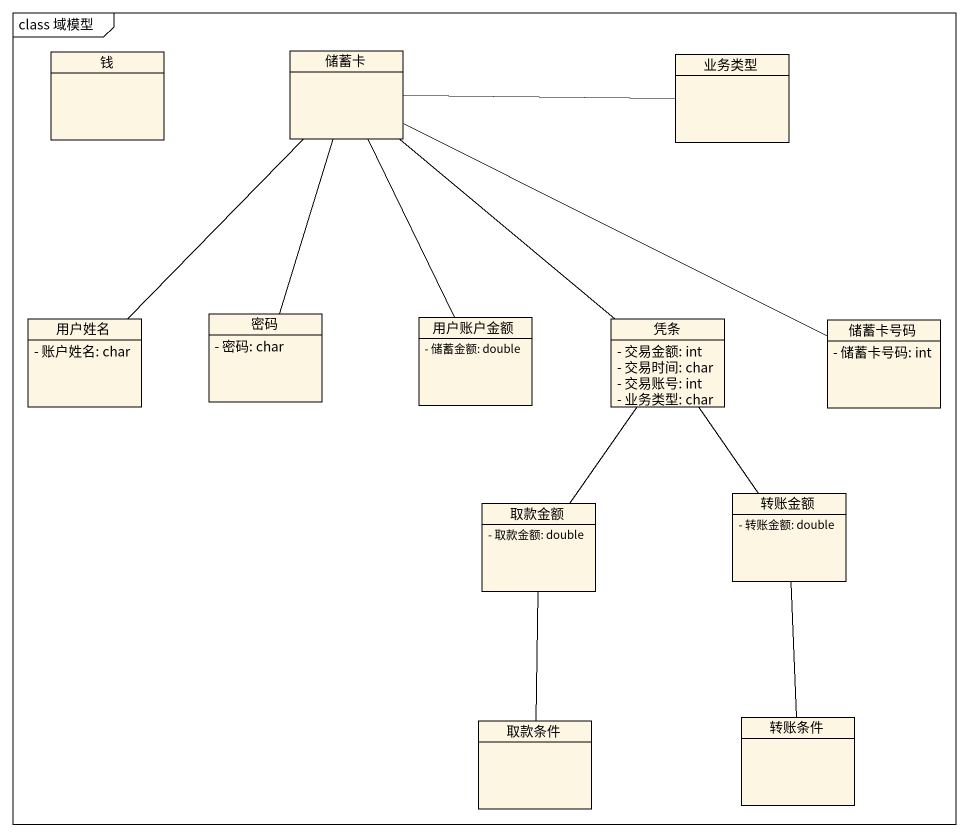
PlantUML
@startuml
mainframe class 域模型
hide circle
hide empty members
skinparam classAttributeIconSize 0
class 钱
class 储蓄卡
class 业务类型
class 密码 {
  - 密码: char
}
class 用户姓名 {
  - 账户姓名: char
}
class 用户账户金额 {
  - 储蓄金额: double
}
class 凭条 {
  - 交易金额: int
  - 交易时间: char
  - 交易账号: int
  - 业务类型: char
}
class 储蓄卡号码 {
  - 储蓄卡号码: int
}
class 取款金额 {
  - 取款金额: double
}
class 转账金额 {
  - 转账金额: double
}
class 取款条件
class 转账条件
储蓄卡 -right- 业务类型
储蓄卡 -- 密码
储蓄卡 -- 用户姓名
储蓄卡 -- 用户账户金额
储蓄卡 -- 凭条
储蓄卡 -right- 储蓄卡号码
凭条 -- 取款金额
凭条 -- 转账金额
取款金额 -- 取款条件
转账金额 -- 转账条件
@enduml
